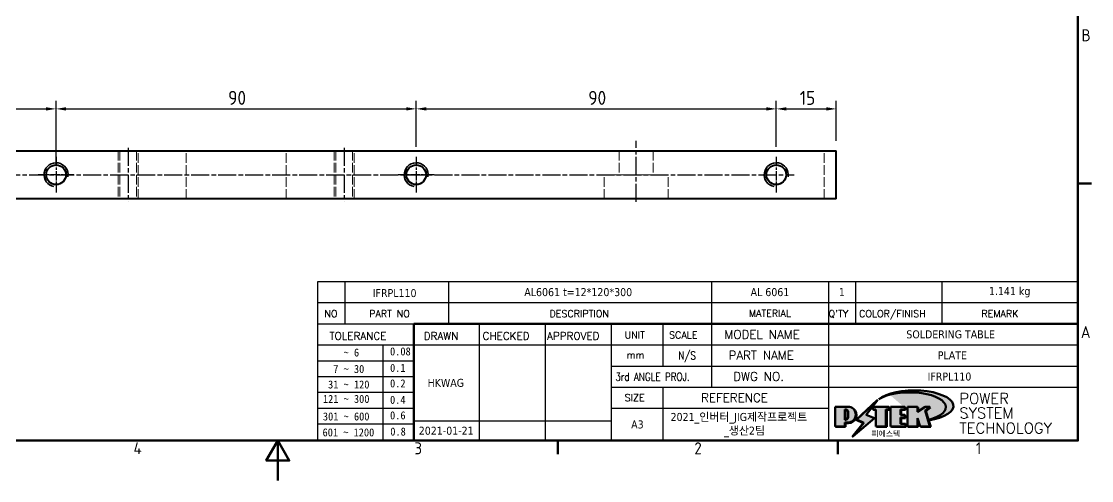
# Model space of a CAD drawing. Header units: millimetres. Extents: x 0 to 420, y 0 to 297.
# Drawn here: x 145.9 to 413.4, y 0 to 114.8 of the extents above; entities that cross this region are included whole.
import ezdxf
from ezdxf.enums import TextEntityAlignment as Align

# ---------------------------------------------------------------- set-up
doc = ezdxf.new("R2010")
doc.units = ezdxf.units.MM
doc.linetypes.add('CHAIN', pattern=[0.35429999999999995, 0.2362, -0.0295, 0.0591, -0.0295])
doc.linetypes.add('DASHED', pattern=[0.2067, 0.1654, -0.0413])
doc.layers.get('0').update_dxf_attribs({"color": 3, "lineweight": 25})
for name, color, linetype, lineweight in [('가려진 것(ISO)', 2, 'DASHED', 18), ('가시적인 것(ISO)', 3, 'Continuous', 40), ('가시적인 좁은 것(ISO)', 3, 'Continuous', 35), ('경계(ISO)', 7, 'Continuous', 70), ('제목(ISO)', 7, 'Continuous', 50), ('중심 표식(ISO)', 1, 'Continuous', 25), ('중심선(ISO)', 1, 'Continuous', 25), ('치수(ISO)', 7, 'Continuous', 25), ('해치(ISO)', 7, 'Continuous', 18)]:
    doc.layers.add(name, color=color, linetype=linetype, lineweight=lineweight)
doc.styles.add('HAN_291', font='')
doc.styles.add('HAN_370', font='', dxfattribs={"width": 2})
doc.styles.add('RC_284', font='ROMANC.shx')
doc.styles.add('RC_287', font='ROMANC.shx')
doc.styles.add('RC_292', font='ROMANC.shx')
doc.styles.add('ROMANT_294', font='romant.shx')
doc.styles.add('문자 텍스트_M2B', font='isocp.shx')
doc.styles.add('치수 텍스트_PSTEK_POSCO', font='isocp.shx')
doc.styles.add('텍스트 스타일198', font='tahoma.ttf')
doc.styles.add('텍스트 스타일333', font='ROMANC.shx', dxfattribs={"width": 0.800000011920929})
doc.styles.get('HAN_291').set_extended_font_data('GulimChe')
doc.styles.get('HAN_370').set_extended_font_data('GulimChe')
doc.dimstyles.new('치수_PSTEK_POSCO', dxfattribs={"dimtxt": 3.5, "dimasz": 2.5, "dimexe": 2, "dimexo": 2.5, "dimgap": 1, "dimtad": 1, "dimrnd": 1e-08, "dimdsep": 46, "dimtxsty": '치수 텍스트_PSTEK_POSCO', "dimcen": 0.09, "dimdle": 10, "dimclrd": 7, "dimclre": 7, "dimclrt": 2, "dimadec": 1, "dimazin": 2, "dimtfac": 1, "dimtmove": 0, "dimatfit": 3, "dimfxl": 0, "dimtolj": 1, "dimlwd": -1, "dimlwe": -1, "dimarcsym": 0})

# ---------------------------------------------------------------- blocks, each defined once
blk = doc.blocks.new('경계 Default Border')
at = {"layer": '경계(ISO)'}
for p, q in [((410, 74.25000190734863), (413.4000015258789, 74.25000190734863)), ((280, 10), (280, 6.599999666213989)), ((350, 10), (350, 6.599999666213989))]:
    blk.add_line(p, q, dxfattribs=at)
at = {"layer": '경계(ISO)', "flags": 128}
for points in [[(10, 10), (10, 287.0000076293945), (410, 287.0000076293945), (410, 10), (10, 10)], [(210, 0), (210, 10), (207.1132469177246, 5), (212.8867530822754, 5), (210, 10)]]:
    blk.add_lwpolyline(points, dxfattribs=at)
at = {"layer": '경계(ISO)', "color": 2, "char_height": 3.00000011920929, "attachment_point": 7, "style": '문자 텍스트_M2B'}
for s, insert in [('B', (410.878270202895, 109.8463944559917)), ('A', (410.7144008173592, 35.61784856929444)), ('4', (173.9734701308116, 6.59999988079071)), ('3', (244.1685395229535, 6.57139439638704)), ('2', (314.127739416884, 6.57139439638704)), ('1', (384.4860661041481, 6.59999988079071))]:
    blk.add_mtext(s, dxfattribs=dict(at, insert=insert))
blk = doc.blocks.new('제목 블록 PSTEK')
for color, points in [(252, [(317.2195697678507, 17.0593801673321), (322.0326348870767, 21.62682475217465), (322.2781991042243, 21.94392121864296), (317.0471853425802, 16.97985676345368), (318.7512090904202, 16.1899260703855), (316.0018030350395, 12.71868385740789), (316.3356552234328, 13.00206718743325), (318.9235935156908, 16.2694494742633)]), (5, [(321.6183518841322, 17.4193704504104), (319.5281351041078, 18.24969419629727), (322.4505835294948, 22.02344462252142), (317.2195697678507, 17.0593801673321), (318.9235935156908, 16.2694494742633), (316.1741874603099, 12.79820726128571)]), (1, [(324.4839107253602, 19.60711530335299), (325.2419748254881, 19.60711530335299), (325.2419748254881, 20.25857663940324), (321.2266040451076, 20.25857663940324), (321.2266040451076, 19.60711530335299), (321.9846681452406, 19.60711530335299), (321.9846681452406, 15.3430047401139), (324.4839107253602, 15.3430047401139)]), (252, [(321.9846681452406, 19.60711530335299), (321.4042753185749, 19.60711530335299), (321.4042753185749, 19.45905590879572), (321.9846681452406, 19.45905590879572)]), (252, [(324.6615819988275, 19.45905590879572), (325.4196460989604, 19.45905590879572), (325.4196460989604, 20.11051724484596), (325.2419748254881, 20.11051724484596), (325.2419748254881, 19.60711530335299), (324.4839107253602, 19.60711530335299), (324.4839107253602, 15.3430047401139), (322.1623394187076, 15.3430047401139), (322.1623394187076, 15.19494534555726), (324.6615819988275, 15.19494534555726)]), (1, [(329.2277337269622, 20.25857663940324), (325.65654113025, 20.25857663940324), (325.65654113025, 15.3430047401139), (329.3580259941756, 15.3430047401139), (329.3580259941756, 15.9944660761648), (328.1137701654877, 15.9944660761648), (328.1137701654877, 17.56360607323003), (329.2277337269622, 17.56360607323003), (329.2277337269622, 18.25543873810179), (328.1137701654877, 18.25543873810179), (328.1137701654877, 19.60711530335299), (329.2277337269622, 19.60711530335299)]), (252, [(328.2914414389548, 19.45905590879572), (329.4054050004294, 19.45905590879572), (329.4054050004294, 20.11051724484596), (329.2277337269622, 20.11051724484596), (329.2277337269622, 19.60711530335299), (328.1137701654877, 19.60711530335299), (328.1137701654877, 18.25543873810179), (328.2914414389548, 18.25543873810179)]), (1, [(332.3312149849806, 20.25857663940324), (329.8592894925411, 20.25857663940324), (329.8592894925411, 15.3430047401139), (332.3312149849806, 15.3430047401139), (332.3312149849806, 17.4318630164523), (333.0701931098801, 15.3430047401139), (335.4855464857051, 15.3430047401139), (334.2514536401189, 19.30614745124769), (335.4379594596742, 20.25857663940324), (334.3071782107978, 20.25857663940324), (332.3312149849806, 18.99741471888304)]), (252, [(332.5088862584528, 20.1105172448466), (332.3312149849806, 20.1105172448466), (332.3312149849806, 18.99741471888368), (332.5088862584528, 19.11081371413894)]), (252, [(335.6156307331414, 20.11051724484596), (335.2535118015555, 20.11051724484596), (334.2514536401189, 19.30614745124769), (335.4855464857051, 15.3430047401139), (333.1954852176545, 15.3430047401139), (333.2478643833523, 15.19494534555726), (335.6632177591723, 15.19494534555726), (334.4291249135862, 19.15808805669106)]), (252, [(328.2914414389548, 17.41554667867274), (329.4054050004294, 17.41554667867274), (329.4054050004294, 18.10737934354514), (329.2277337269622, 18.10737934354514), (329.2277337269622, 17.56360607323003), (328.1137701654877, 17.56360607323003), (328.1137701654877, 15.9944660761648), (328.2914414389548, 15.9944660761648)]), (252, [(332.5088862584528, 16.92964231796647), (332.3312149849806, 17.43186301645164), (332.3312149849806, 15.3430047401139), (330.0369607660135, 15.3430047401139), (330.0369607660135, 15.19494534555726), (332.5088862584528, 15.19494534555726)]), (252, [(329.5356972676428, 15.8464066816075), (329.3580259941756, 15.8464066816075), (329.3580259941756, 15.3430047401139), (325.8342124037171, 15.3430047401139), (325.8342124037171, 15.19494534555726), (329.5356972676428, 15.19494534555726)])]:
    blk.add_hatch(color=color).paths.add_polyline_path(points)
h = blk.add_hatch(color=1)
edge = h.paths.add_edge_path(flags=0)
edge.add_line((314.2242174273352, 19.60711530335299), (314.2242174273352, 17.00126995915134))
edge.add_line((314.2242174273352, 17.00126995915134), (314.3485873187598, 17.00126995915134))
edge.add_arc((314.3485873187598, 17.6527312952023), 0.6514613360509371, 270, 360)
edge.add_line((315.0000486548106, 17.6527312952023), (315.0000486548106, 18.95565396730211))
edge.add_arc((314.3485873187598, 18.95565396730212), 0.6514613360508712, 0, 90)
edge.add_line((314.3485873187598, 19.60711530335299), (314.2242174273352, 19.60711530335299))
edge = h.paths.add_edge_path()
edge.add_arc((314.9847713324306, 18.28938669179658), 1.969189947606664, 269.9999999999959, 450)
edge.add_line((314.9847713324306, 20.25857663940318), (311.7664314776902, 20.25857663940324))
edge.add_line((311.7664314776902, 20.25857663940324), (311.7664314776902, 15.3430047401139))
edge.add_line((311.7664314776902, 15.3430047401139), (314.2242174273352, 15.3430047401139))
edge.add_line((314.2242174273352, 15.3430047401139), (314.2242174273352, 16.32019674418991))
edge.add_line((314.2242174273352, 16.32019674418991), (314.9847713324307, 16.32019674418991))
h = blk.add_hatch(color=252)
edge = h.paths.add_edge_path()
edge.add_arc((314.9847713324309, 18.28938669179657), 1.969189947606666, 270, 406.8278729790604)
edge.add_arc((315.1624426058984, 18.1413272972396), 1.969189947606962, -90, 53.560984836317004, ccw=False)
edge.add_line((315.1624426058984, 16.17213734963263), (314.4018887008024, 16.17213734963263))
edge.add_line((314.4018887008024, 16.17213734963263), (314.4018887008024, 15.19494534555726))
edge.add_line((314.4018887008024, 15.19494534555726), (311.9441027511573, 15.19494534555726))
edge.add_line((311.9441027511573, 15.19494534555726), (311.9441027511573, 15.3430047401139))
edge.add_line((311.9441027511573, 15.3430047401139), (314.2242174273352, 15.3430047401139))
edge.add_line((314.2242174273352, 15.3430047401139), (314.2242174273352, 16.32019674418991))
edge.add_line((314.2242174273352, 16.32019674418991), (314.9847713324309, 16.32019674418991))
h = blk.add_hatch(color=252)
edge = h.paths.add_edge_path()
edge.add_line((314.4018887008024, 19.45905590879572), (314.5262585922315, 19.45905590879572))
edge.add_arc((314.5262585922314, 18.80759457274939), 0.6514613360463194, 60.4189348879147, 90.00000000000318, ccw=False)
edge.add_arc((314.3485873187602, 18.95565396730057), 0.6514613360524251, 39.96992292766206, 90.00000000009999)
edge.add_line((314.3485873187591, 19.60711530335307), (314.2242174273352, 19.60711530335298))
edge.add_line((314.2242174273352, 19.60711530335299), (314.2242174273352, 17.00126995915134))
edge.add_line((314.2242174273352, 17.00126995915134), (314.3485873187591, 17.00126995915134))
edge.add_arc((314.3485873187568, 17.652731295233), 0.6514613360816299, 270.0000000002, 274.6930825552478)
edge.add_line((314.4018887008024, 17.0034541317032), (314.4018887008024, 19.45905590879572))
at = {"layer": '해치(ISO)', "true_color": 0x27d1fc}
h = blk.add_hatch(color=140, dxfattribs=at)
edge = h.paths.add_edge_path()
edge.add_ellipse((330.3660919371412, 20.15576403068321), major_axis=(9.100907360794343, 0), ratio=0.4069904968023172, start_angle=301.3098473703837, end_angle=507.7436900681698)
edge.add_ellipse((331.5340919371412, 20.4634168429492), major_axis=(-9.82350664112931, 0), ratio=0.3942600559756514, start_angle=111.51207141178469, end_angle=334.47025347086895, ccw=False)
edge.add_line((335.1363447531188, 16.8601935978785), (335.0955236905705, 16.99119398620872))
at = {"color": 180}
for p, q in [((182.475792979055, 11.79100474011392), (182.4757929790549, 51.56524660363496)), ((182.4757929790549, 51.56524660363496), (372.4757929537551, 51.56524660363496)), ((189.2651435055721, 51.56524660363496), (189.2651435055722, 41.00524660363494)), ((215.2152739891528, 41.00524660363494), (215.2152739891528, 51.56524660363496)), ((280.8758854511282, 51.56524660363496), (280.8758854511282, 41.00524660363494)), ((310.0881549537552, 51.56524660363496), (310.0881549537553, 41.00524660363494)), ((316.9044520275131, 51.56524660363496), (316.9044520275127, 41.00524660363494)), ((338.4566026226726, 51.56524660363496), (338.4566026226727, 41.00524660363494)), ((372.4757929537551, 51.56524660363496), (372.4757929537551, 11.79100474011389)), ((182.475792979055, 46.2852466036349), (372.4757929537551, 46.28524660363492)), ((182.475792979055, 41.00524660363493), (206.451475290024, 41.00524660363493)), ((222.9401812389276, 11.79100474011392), (222.9401812389276, 41.00524660363494)), ((239.4288871878316, 11.79100474011392), (239.4288871878316, 41.00524660363494)), ((255.9175931367356, 11.79100474011392), (255.9175931367356, 41.00524660363494)), ((268.6918866058747, 41.00524660363494), (268.6918866058747, 30.44524660363498)), ((280.8758854511282, 41.00524660363494), (280.8758854511282, 25.16524660363502)), ((310.088154953755, 41.00524660363494), (310.088154953755, 11.79100474011392)), ((182.475792979055, 35.72524660363497), (206.451475290024, 35.72524660363497)), ((198.8621818849491, 12.02524660363491), (198.8621818849491, 35.72524660363497)), ((206.451475290024, 35.72524660363497), (372.4757929537551, 35.72524660363497)), ((182.475792979055, 31.77524660363492), (206.451475290024, 31.77524660363492)), ((255.917593136736, 30.44524660363498), (372.4757929537552, 30.44524660363501)), ((182.475792979055, 27.82524660363487), (206.451475290024, 27.82524660363487)), ((255.9175931367359, 25.16524660363502), (372.4757929537552, 25.165246603635)), ((268.6918866058744, 25.16524660363502), (268.6918866058744, 11.79100474011392)), ((182.475792979055, 23.87524660363505), (206.451475290024, 23.87524660363505)), ((182.475792979055, 19.92524660363478), (206.451475290024, 19.92524660363478)), ((255.9175931367359, 19.88524660363481), (310.0881549537553, 19.88524660363481)), ((206.451475290024, 16.74100474011396), (255.9175931367359, 16.74100474011396)), ((182.475792979055, 15.97524660363496), (206.451475290024, 15.97524660363496)), ((182.475792979055, 11.79100474011392), (372.4757929537551, 11.79100474011389))]:
    blk.add_line(p, q, dxfattribs=at)
at = {"color": 7, "lineweight": 50}
for p, q in [((206.4514752900237, 11.79100474011392), (206.4514752900237, 41.00524660363494)), ((206.451475290024, 41.00524660363494), (372.4757929537551, 41.00524660363496))]:
    blk.add_line(p, q, dxfattribs=at)
at = {"color": 7}
for p, q in [((322.2781991042243, 21.94392121864296), (317.0471853425802, 16.97985676345368)), ((322.4505835294948, 22.02344462252142), (317.2195697678507, 17.0593801673321)), ((317.2195697678507, 17.0593801673321), (322.0326348870767, 21.62682475217465)), ((319.5281351041078, 18.24969419629727), (322.4505835294948, 22.02344462252142)), ((322.0326348870767, 21.62682475217465), (322.2781991042243, 21.94392121864296)), ((311.7664314776902, 20.25900474011391), (311.7664314776902, 15.34300474011391)), ((314.9847713324309, 20.25857663940324), (311.7664314776902, 20.25857663940324)), ((314.9847713324309, 20.25857663940324), (311.7664314776902, 20.25857663940324)), ((311.7664314776902, 20.25857663940324), (311.7664314776902, 15.3430047401139)), ((314.2242174273352, 17.00126995915134), (314.2242174273352, 19.60711530335299)), ((314.2242174273352, 19.60711530335299), (314.3485873187591, 19.60711530335299)), ((314.3485873187591, 19.60711530335299), (314.2242174273352, 19.60711530335299)), ((314.2242174273352, 19.60711530335299), (314.2242174273352, 17.00126995915134)), ((314.2242174273352, 17.00126995915134), (314.2242174273352, 19.60711530335299)), ((314.2242174273352, 19.60711530335299), (314.3485873187591, 19.60711530335299)), ((314.4018887008024, 19.45905590879572), (314.5262585922314, 19.45905590879572)), ((314.4018887008024, 17.0034541317032), (314.4018887008024, 19.45905590879572)), ((315.0000486548106, 18.95565396730275), (315.0000486548106, 17.65273129520161)), ((315.0000486548106, 18.95565396730275), (315.0000486548106, 17.65273129520161)), ((325.2419748254881, 20.25857663940324), (321.2266040451076, 20.25857663940324)), ((321.2266040451076, 20.25857663940324), (321.2266040451076, 19.60711530335299)), ((325.2419748254881, 20.25857663940324), (321.2266040451076, 20.25857663940324)), ((321.2266040451076, 20.25857663940324), (321.2266040451076, 19.60711530335299)), ((321.2266040451076, 19.60711530335299), (321.9846681452406, 19.60711530335299)), ((321.2266040451076, 19.60711530335299), (321.9846681452406, 19.60711530335299)), ((321.4042753185749, 19.60711530335299), (321.4042753185749, 19.45905590879572)), ((321.9846681452406, 19.60711530335299), (321.4042753185749, 19.60711530335299)), ((321.4042753185749, 19.45905590879572), (321.9846681452406, 19.45905590879572)), ((321.9846681452406, 19.60711530335299), (321.9846681452406, 15.3430047401139)), ((321.9846681452406, 19.45905590879572), (321.9846681452406, 19.60711530335299)), ((321.9846681452406, 19.60711530335299), (321.9846681452406, 15.3430047401139)), ((324.4839107253602, 19.60711530335299), (325.2419748254881, 19.60711530335299)), ((324.4839107253602, 15.3430047401139), (324.4839107253602, 19.60711530335299)), ((325.2419748254881, 19.60711530335299), (324.4839107253602, 19.60711530335299)), ((324.4839107253602, 19.60711530335299), (324.4839107253602, 15.3430047401139)), ((324.4839107253602, 19.60711530335299), (325.2419748254881, 19.60711530335299)), ((324.4839107253602, 15.3430047401139), (324.4839107253602, 19.60711530335299)), ((324.6615819988275, 19.45905590879572), (325.4196460989604, 19.45905590879572)), ((324.6615819988275, 15.19494534555726), (324.6615819988275, 19.45905590879572)), ((325.2419748254881, 19.60711530335299), (325.2419748254881, 20.25857663940324)), ((325.2419748254881, 19.60711530335299), (325.2419748254881, 20.25857663940324)), ((325.4196460989604, 20.11051724484596), (325.2419748254881, 20.11051724484596)), ((325.2419748254881, 20.11051724484596), (325.2419748254881, 19.60711530335299)), ((325.4196460989604, 19.45905590879572), (325.4196460989604, 20.11051724484596)), ((329.2277337269622, 20.25857663940324), (325.65654113025, 20.25857663940324)), ((325.65654113025, 20.25857663940324), (325.65654113025, 15.3430047401139)), ((325.65654113025, 20.25857663940324), (325.65654113025, 15.3430047401139)), ((329.2277337269622, 20.25857663940324), (325.65654113025, 20.25857663940324)), ((328.1137701654877, 18.25543873810179), (328.1137701654877, 19.60711530335299)), ((328.1137701654877, 19.60711530335299), (329.2277337269622, 19.60711530335299)), ((329.2277337269622, 19.60711530335299), (328.1137701654877, 19.60711530335299)), ((328.1137701654877, 19.60711530335299), (328.1137701654877, 18.25543873810179)), ((328.1137701654877, 18.25543873810179), (328.1137701654877, 19.60711530335299)), ((328.1137701654877, 19.60711530335299), (329.2277337269622, 19.60711530335299)), ((328.2914414389548, 18.25543873810179), (328.2914414389548, 19.45905590879572)), ((328.2914414389548, 19.45905590879572), (329.4054050004294, 19.45905590879572)), ((329.2277337269622, 19.60711530335299), (329.2277337269622, 20.25857663940324)), ((329.2277337269622, 19.60711530335299), (329.2277337269622, 20.25857663940324)), ((329.4054050004294, 20.11051724484596), (329.2277337269622, 20.11051724484596)), ((329.2277337269622, 20.11051724484596), (329.2277337269622, 19.60711530335299)), ((329.4054050004294, 19.45905590879572), (329.4054050004294, 20.11051724484596)), ((332.3312149849806, 20.25857663940324), (329.8592894925411, 20.25857663940324)), ((329.8592894925411, 20.25857663940324), (329.8592894925411, 15.3430047401139)), ((329.8592894925411, 20.25857663940324), (329.8592894925411, 15.3430047401139)), ((332.3312149849806, 20.25857663940324), (329.8592894925411, 20.25857663940324)), ((334.3071782107978, 20.25857663940324), (332.3312149849806, 18.99741471888304)), ((332.3312149849806, 18.99741471888304), (332.3312149849806, 20.25857663940324)), ((334.3071782107978, 20.25857663940324), (332.3312149849806, 18.99741471888304)), ((332.3312149849806, 18.99741471888304), (332.3312149849806, 20.25857663940324)), ((332.5088862584528, 20.1105172448466), (332.3312149849806, 20.1105172448466)), ((332.3312149849806, 20.1105172448466), (332.3312149849806, 18.99741471888368)), ((332.3312149849806, 18.99741471888368), (332.5088862584528, 19.11081371413894)), ((332.5088862584528, 19.11081371413894), (332.5088862584528, 20.1105172448466)), ((334.2514536401189, 19.30614745124769), (335.4379594596742, 20.25857663940324)), ((334.2514536401189, 19.30614745124769), (335.4379594596742, 20.25857663940324)), ((335.2535118015555, 20.11051724484596), (334.2514536401189, 19.30614745124769)), ((335.4855464857051, 15.3430047401139), (334.2514536401189, 19.30614745124769)), ((334.2514536401189, 19.30614745124769), (335.4855464857051, 15.3430047401139)), ((335.4855464857051, 15.3430047401139), (334.2514536401189, 19.30614745124769)), ((335.4379594596742, 20.25857663940324), (334.3071782107978, 20.25857663940324)), ((335.4379594596742, 20.25857663940324), (334.3071782107978, 20.25857663940324)), ((334.4291249135862, 19.15808805669104), (335.6156307331414, 20.11051724484596)), ((335.6632177591723, 15.19494534555726), (334.4291249135862, 19.15808805669104)), ((335.6156307331414, 20.11051724484596), (335.2535118015555, 20.11051724484596)), ((314.3485873187591, 17.00126995915134), (314.2242174273352, 17.00126995915134)), ((314.2242174273352, 17.00126995915134), (314.3485873187591, 17.00126995915134)), ((314.3485873187591, 17.00126995915134), (314.2242174273352, 17.00126995915134)), ((314.2242174273352, 16.32019674418991), (314.9847713324309, 16.32019674418991)), ((314.2242174273352, 15.3430047401139), (314.2242174273352, 16.32019674418991)), ((314.9847713324309, 16.32019674418991), (314.2242174273352, 16.32019674418991)), ((314.2242174273352, 16.32019674418991), (314.2242174273352, 15.3430047401139)), ((314.2242174273352, 16.32019674418991), (314.9847713324309, 16.32019674418991)), ((314.2242174273352, 15.3430047401139), (314.2242174273352, 16.32019674418991)), ((314.4018887008024, 16.17213734963263), (315.162442605898, 16.17213734963263)), ((314.4018887008024, 15.19494534555726), (314.4018887008024, 16.17213734963263)), ((318.7512090904202, 16.1899260703855), (316.0018030350395, 12.71868385740789)), ((316.1741874603099, 12.79820726128571), (321.6183518841322, 17.4193704504104)), ((318.9235935156908, 16.2694494742633), (316.1741874603099, 12.79820726128571)), ((316.3356552234328, 13.00206718743325), (318.9235935156908, 16.2694494742633)), ((317.0471853425802, 16.97985676345368), (318.7512090904202, 16.1899260703855)), ((318.9235935156908, 16.2694494742633), (317.2195697678507, 17.0593801673321)), ((317.2195697678507, 17.0593801673321), (318.9235935156908, 16.2694494742633)), ((321.6183518841322, 17.4193704504104), (319.5281351041078, 18.24969419629727)), ((329.2277337269622, 18.25543873810179), (328.1137701654877, 18.25543873810179)), ((328.1137701654877, 18.25543873810179), (328.2914414389548, 18.25543873810179)), ((329.2277337269622, 18.25543873810179), (328.1137701654877, 18.25543873810179)), ((328.1137701654877, 17.56360607323003), (329.2277337269622, 17.56360607323003)), ((328.1137701654877, 15.9944660761648), (328.1137701654877, 17.56360607323003)), ((329.2277337269622, 17.56360607323003), (328.1137701654877, 17.56360607323003)), ((328.1137701654877, 17.56360607323003), (328.1137701654877, 15.9944660761648)), ((328.1137701654877, 17.56360607323003), (329.2277337269622, 17.56360607323003)), ((328.1137701654877, 15.9944660761648), (328.1137701654877, 17.56360607323003)), ((328.2914414389548, 15.9944660761648), (328.2914414389548, 17.41554667867274)), ((328.2914414389548, 17.41554667867274), (329.4054050004294, 17.41554667867274)), ((329.2277337269622, 17.56360607323003), (329.2277337269622, 18.25543873810179)), ((329.2277337269622, 17.56360607323003), (329.2277337269622, 18.25543873810179)), ((329.4054050004294, 18.10737934354514), (329.2277337269622, 18.10737934354514)), ((329.2277337269622, 18.10737934354514), (329.2277337269622, 17.56360607323003)), ((329.4054050004294, 17.41554667867274), (329.4054050004294, 18.10737934354514)), ((332.3312149849806, 17.4318630164523), (333.0701931098801, 15.3430047401139)), ((332.3312149849806, 15.3430047401139), (332.3312149849806, 17.4318630164523)), ((332.5088862584528, 16.92964231796647), (332.3312149849806, 17.43186301645164)), ((332.3312149849806, 17.43186301645164), (332.3312149849806, 15.3430047401139)), ((332.3312149849806, 17.4318630164523), (333.0701931098801, 15.3430047401139)), ((332.3312149849806, 15.3430047401139), (332.3312149849806, 17.4318630164523)), ((332.5088862584528, 15.19494534555726), (332.5088862584528, 16.92964231796647)), ((345.0447381189468, 17.50375595811051), (344.9867755289346, 17.689895936919)), ((311.7664314776902, 15.3430047401139), (314.2242174273352, 15.3430047401139)), ((311.7664314776902, 15.3430047401139), (314.2242174273352, 15.3430047401139)), ((314.2242174273352, 15.3430047401139), (311.9441027511573, 15.3430047401139)), ((311.9441027511573, 15.3430047401139), (311.9441027511573, 15.19494534555726)), ((311.9441027511573, 15.19494534555726), (314.4018887008024, 15.19494534555726)), ((321.9846681452406, 15.3430047401139), (324.4839107253602, 15.3430047401139)), ((321.9846681452406, 15.3430047401139), (324.4839107253602, 15.3430047401139)), ((324.4839107253602, 15.3430047401139), (322.1623394187076, 15.3430047401139)), ((322.1623394187076, 15.3430047401139), (322.1623394187076, 15.19494534555726)), ((322.1623394187076, 15.19494534555726), (324.6615819988275, 15.19494534555726)), ((325.65654113025, 15.3430047401139), (329.3580259941756, 15.3430047401139)), ((325.65654113025, 15.3430047401139), (329.3580259941756, 15.3430047401139)), ((329.3580259941756, 15.3430047401139), (325.8342124037171, 15.3430047401139)), ((325.8342124037171, 15.3430047401139), (325.8342124037171, 15.19494534555726)), ((325.8342124037171, 15.19494534555726), (329.5356972676428, 15.19494534555726)), ((329.3580259941756, 15.9944660761648), (328.1137701654877, 15.9944660761648)), ((328.1137701654877, 15.9944660761648), (328.2914414389548, 15.9944660761648)), ((329.3580259941756, 15.9944660761648), (328.1137701654877, 15.9944660761648)), ((329.3580259941756, 15.3430047401139), (329.3580259941756, 15.9944660761648)), ((329.3580259941756, 15.3430047401139), (329.3580259941756, 15.9944660761648)), ((329.5356972676428, 15.8464066816075), (329.3580259941756, 15.8464066816075)), ((329.3580259941756, 15.8464066816075), (329.3580259941756, 15.3430047401139)), ((329.5356972676428, 15.19494534555726), (329.5356972676428, 15.8464066816075)), ((329.8592894925411, 15.3430047401139), (332.3312149849806, 15.3430047401139)), ((329.8592894925411, 15.3430047401139), (332.3312149849806, 15.3430047401139)), ((332.3312149849806, 15.3430047401139), (330.0369607660135, 15.3430047401139)), ((330.0369607660135, 15.3430047401139), (330.0369607660135, 15.19494534555726)), ((330.0369607660135, 15.19494534555726), (332.5088862584528, 15.19494534555726)), ((333.0701931098801, 15.3430047401139), (335.4855464857051, 15.3430047401139)), ((333.0701931098801, 15.3430047401139), (335.4855464857051, 15.3430047401139)), ((335.4855464857051, 15.3430047401139), (333.1954852176545, 15.3430047401139)), ((333.1954852176545, 15.3430047401139), (333.2478643833523, 15.19494534555726)), ((333.2478643833523, 15.19494534555726), (335.6632177591723, 15.19494534555726)), ((316.0018030350395, 12.71868385740789), (316.3356552234328, 13.00206718743325))]:
    blk.add_line(p, q, dxfattribs=at)
at = {"color": 5}
for p, q in [((322.4505835294948, 22.02344462252142), (317.2195697678507, 17.0593801673321)), ((319.5281351041078, 18.24969419629727), (322.4505835294948, 22.02344462252142)), ((316.1741874603099, 12.79820726128571), (321.6183518841322, 17.4193704504104)), ((318.9235935156908, 16.2694494742633), (316.1741874603099, 12.79820726128571)), ((317.2195697678507, 17.0593801673321), (318.9235935156908, 16.2694494742633)), ((321.6183518841322, 17.4193704504104), (319.5281351041078, 18.24969419629727))]:
    blk.add_line(p, q, dxfattribs=at)
at = {"color": 1}
for p, q in [((314.9847713324309, 20.25857663940324), (311.7664314776902, 20.25857663940324)), ((311.7664314776902, 20.25857663940324), (311.7664314776902, 15.3430047401139)), ((314.2242174273352, 17.00126995915134), (314.2242174273352, 19.60711530335299)), ((314.2242174273352, 19.60711530335299), (314.3485873187591, 19.60711530335299)), ((315.0000486548106, 18.95565396730275), (315.0000486548106, 17.65273129520161)), ((325.2419748254881, 20.25857663940324), (321.2266040451076, 20.25857663940324)), ((321.2266040451076, 20.25857663940324), (321.2266040451076, 19.60711530335299)), ((321.2266040451076, 19.60711530335299), (321.9846681452406, 19.60711530335299)), ((321.9846681452406, 19.60711530335299), (321.9846681452406, 15.3430047401139)), ((324.4839107253602, 19.60711530335299), (325.2419748254881, 19.60711530335299)), ((324.4839107253602, 15.3430047401139), (324.4839107253602, 19.60711530335299)), ((325.2419748254881, 19.60711530335299), (325.2419748254881, 20.25857663940324)), ((329.2277337269622, 20.25857663940324), (325.65654113025, 20.25857663940324)), ((325.65654113025, 20.25857663940324), (325.65654113025, 15.3430047401139)), ((328.1137701654877, 18.25543873810179), (328.1137701654877, 19.60711530335299)), ((328.1137701654877, 19.60711530335299), (329.2277337269622, 19.60711530335299)), ((329.2277337269622, 19.60711530335299), (329.2277337269622, 20.25857663940324)), ((332.3312149849806, 20.25857663940324), (329.8592894925411, 20.25857663940324)), ((329.8592894925411, 20.25857663940324), (329.8592894925411, 15.3430047401139)), ((334.3071782107978, 20.25857663940324), (332.3312149849806, 18.99741471888304)), ((332.3312149849806, 18.99741471888304), (332.3312149849806, 20.25857663940324)), ((334.2514536401189, 19.30614745124769), (335.4379594596742, 20.25857663940324)), ((335.4855464857051, 15.3430047401139), (334.2514536401189, 19.30614745124769)), ((335.4379594596742, 20.25857663940324), (334.3071782107978, 20.25857663940324)), ((314.3485873187591, 17.00126995915134), (314.2242174273352, 17.00126995915134)), ((314.2242174273352, 16.32019674418991), (314.9847713324309, 16.32019674418991)), ((314.2242174273352, 15.3430047401139), (314.2242174273352, 16.32019674418991)), ((329.2277337269622, 18.25543873810179), (328.1137701654877, 18.25543873810179)), ((328.1137701654877, 17.56360607323003), (329.2277337269622, 17.56360607323003)), ((328.1137701654877, 15.9944660761648), (328.1137701654877, 17.56360607323003)), ((329.2277337269622, 17.56360607323003), (329.2277337269622, 18.25543873810179)), ((332.3312149849806, 17.4318630164523), (333.0701931098801, 15.3430047401139)), ((332.3312149849806, 15.3430047401139), (332.3312149849806, 17.4318630164523)), ((311.7664314776902, 15.3430047401139), (314.2242174273352, 15.3430047401139)), ((321.9846681452406, 15.3430047401139), (324.4839107253602, 15.3430047401139)), ((325.65654113025, 15.3430047401139), (329.3580259941756, 15.3430047401139)), ((329.3580259941756, 15.9944660761648), (328.1137701654877, 15.9944660761648)), ((329.3580259941756, 15.3430047401139), (329.3580259941756, 15.9944660761648)), ((329.8592894925411, 15.3430047401139), (332.3312149849806, 15.3430047401139)), ((333.0701931098801, 15.3430047401139), (335.4855464857051, 15.3430047401139))]:
    blk.add_line(p, q, dxfattribs=at)
at = {"color": 7}
for centre, radius, start, end in [((314.3485873187598, 18.95565396730211), 0.6514613360508712, 0, 90), ((314.3485873187602, 18.95565396730057), 0.6514613360524251, 39.96992292766117, 90), ((314.3485873187598, 18.95565396730212), 0.6514613360508712, 0, 90), ((314.5262585922314, 18.80759457274939), 0.6514613360463193, 60.41893488791137, 90), ((314.9847713324309, 18.28938669179658), 1.969189947606665, 270, 90), ((314.9847713324309, 18.28938669179658), 1.969189947606665, 270, 90), ((314.9847713324307, 18.2893866917965), 1.969189947606594, 270, 46.82787297909833), ((315.1624426058984, 18.1413272972396), 1.969189947606961, 270, 53.56098483636067), ((314.3485873187597, 17.65273129520228), 0.6514613360509381, 270, 0), ((314.3485873187598, 17.6527312952023), 0.6514613360509381, 270, 0), ((314.3485873187568, 17.652731295233), 0.6514613360816299, 270, 274.6930825552478)]:
    blk.add_arc(centre, radius, start, end, dxfattribs=at)
at = {"color": 1}
for centre, radius, start, end in [((314.3485873187598, 18.95565396730211), 0.6514613360508712, 0, 90), ((314.9847713324309, 18.28938669179657), 1.969189947606665, 270, 90), ((314.3485873187598, 17.6527312952023), 0.6514613360509381, 270, 0)]:
    blk.add_arc(centre, radius, start, end, dxfattribs=at)
at = {"layer": '제목(ISO)', "lineweight": 18}
blk.add_line((182.475792979055, 35.72500474011393), (182.475792979055, 11.79100474011392), dxfattribs=at)
at = {"layer": '제목(ISO)'}
for p, q in [((322.2781991042243, 21.94392121864296), (317.0471853425802, 16.97985676345368)), ((322.4505835294948, 22.02344462252142), (317.2195697678507, 17.0593801673321)), ((317.2195697678507, 17.0593801673321), (322.0326348870767, 21.62682475217465)), ((319.5281351041078, 18.24969419629727), (322.4505835294948, 22.02344462252142)), ((322.0326348870767, 21.62682475217465), (322.2781991042243, 21.94392121864296)), ((314.9847713324306, 20.25857663940324), (311.7664314776902, 20.25857663940324)), ((311.7664314776902, 20.25857663940324), (311.7664314776902, 15.3430047401139)), ((314.2242174273352, 17.00126995915134), (314.2242174273352, 19.60711530335299)), ((314.2242174273352, 19.60711530335299), (314.3485873187598, 19.60711530335299)), ((314.3485873187591, 19.60711530335299), (314.2242174273352, 19.60711530335299)), ((314.2242174273352, 19.60711530335299), (314.2242174273352, 17.00126995915134)), ((314.4018887008024, 19.45905590879572), (314.5262585922314, 19.45905590879572)), ((314.4018887008024, 17.0034541317032), (314.4018887008024, 19.45905590879572)), ((315.0000486548106, 18.95565396730211), (315.0000486548106, 17.6527312952023)), ((325.2419748254881, 20.25857663940324), (321.2266040451076, 20.25857663940324)), ((321.2266040451076, 20.25857663940324), (321.2266040451076, 19.60711530335299)), ((321.2266040451076, 19.60711530335299), (321.9846681452406, 19.60711530335299)), ((321.9846681452406, 19.60711530335299), (321.4042753185749, 19.60711530335299)), ((321.4042753185749, 19.60711530335299), (321.4042753185749, 19.45905590879572)), ((321.4042753185749, 19.45905590879572), (321.9846681452406, 19.45905590879572)), ((321.9846681452406, 19.60711530335299), (321.9846681452406, 15.3430047401139)), ((321.9846681452406, 19.45905590879572), (321.9846681452406, 19.60711530335299)), ((324.4839107253602, 19.60711530335299), (325.2419748254881, 19.60711530335299)), ((324.4839107253602, 15.3430047401139), (324.4839107253602, 19.60711530335299)), ((325.2419748254881, 19.60711530335299), (324.4839107253602, 19.60711530335299)), ((324.4839107253602, 19.60711530335299), (324.4839107253602, 15.3430047401139)), ((324.6615819988275, 19.45905590879572), (325.4196460989604, 19.45905590879572)), ((324.6615819988275, 15.19494534555726), (324.6615819988275, 19.45905590879572)), ((325.2419748254881, 19.60711530335299), (325.2419748254881, 20.25857663940324)), ((325.4196460989604, 20.11051724484596), (325.2419748254881, 20.11051724484596)), ((325.2419748254881, 20.11051724484596), (325.2419748254881, 19.60711530335299)), ((325.4196460989604, 19.45905590879572), (325.4196460989604, 20.11051724484596)), ((329.2277337269622, 20.25857663940324), (325.65654113025, 20.25857663940324)), ((325.65654113025, 20.25857663940324), (325.65654113025, 15.3430047401139)), ((328.1137701654877, 18.25543873810179), (328.1137701654877, 19.60711530335299)), ((328.1137701654877, 19.60711530335299), (329.2277337269622, 19.60711530335299)), ((329.2277337269622, 19.60711530335299), (328.1137701654877, 19.60711530335299)), ((328.1137701654877, 19.60711530335299), (328.1137701654877, 18.25543873810179)), ((328.2914414389548, 19.45905590879572), (329.4054050004294, 19.45905590879572)), ((328.2914414389548, 18.25543873810179), (328.2914414389548, 19.45905590879572)), ((329.2277337269622, 19.60711530335299), (329.2277337269622, 20.25857663940324)), ((329.4054050004294, 20.11051724484596), (329.2277337269622, 20.11051724484596)), ((329.2277337269622, 20.11051724484596), (329.2277337269622, 19.60711530335299)), ((329.4054050004294, 19.45905590879572), (329.4054050004294, 20.11051724484596)), ((332.3312149849806, 20.25857663940324), (329.8592894925411, 20.25857663940324)), ((329.8592894925411, 20.25857663940324), (329.8592894925411, 15.3430047401139)), ((334.3071782107978, 20.25857663940324), (332.3312149849806, 18.99741471888304)), ((332.3312149849806, 18.99741471888304), (332.3312149849806, 20.25857663940324)), ((332.5088862584528, 20.1105172448466), (332.3312149849806, 20.1105172448466)), ((332.3312149849806, 20.1105172448466), (332.3312149849806, 18.99741471888368)), ((332.3312149849806, 18.99741471888368), (332.5088862584528, 19.11081371413894)), ((332.5088862584528, 19.11081371413894), (332.5088862584528, 20.1105172448466)), ((334.2514536401189, 19.30614745124769), (335.4379594596742, 20.25857663940324)), ((335.2535118015555, 20.11051724484596), (334.2514536401189, 19.30614745124769)), ((335.4855464857051, 15.3430047401139), (334.2514536401189, 19.30614745124769)), ((334.2514536401189, 19.30614745124769), (335.4855464857051, 15.3430047401139)), ((335.4379594596742, 20.25857663940324), (334.3071782107978, 20.25857663940324)), ((334.4291249135862, 19.15808805669106), (335.6156307331414, 20.11051724484596)), ((335.6632177591723, 15.19494534555726), (334.4291249135862, 19.15808805669106)), ((335.6156307331414, 20.11051724484596), (335.2535118015555, 20.11051724484596)), ((314.3485873187598, 17.00126995915134), (314.2242174273352, 17.00126995915134)), ((314.2242174273352, 17.00126995915134), (314.3485873187591, 17.00126995915134)), ((314.2242174273352, 15.3430047401139), (314.2242174273352, 16.32019674418991)), ((314.2242174273352, 16.32019674418991), (314.9847713324307, 16.32019674418991)), ((314.9847713324309, 16.32019674418991), (314.2242174273352, 16.32019674418991)), ((314.2242174273352, 16.32019674418991), (314.2242174273352, 15.3430047401139)), ((314.4018887008024, 15.19494534555726), (314.4018887008024, 16.17213734963263)), ((314.4018887008024, 16.17213734963263), (315.1624426058984, 16.17213734963263)), ((318.7512090904202, 16.1899260703855), (316.0018030350395, 12.71868385740789)), ((316.1741874603099, 12.79820726128571), (321.6183518841322, 17.4193704504104)), ((318.9235935156908, 16.2694494742633), (316.1741874603099, 12.79820726128571)), ((316.3356552234328, 13.00206718743325), (318.9235935156908, 16.2694494742633)), ((317.0471853425802, 16.97985676345368), (318.7512090904202, 16.1899260703855)), ((317.2195697678507, 17.0593801673321), (318.9235935156908, 16.2694494742633)), ((318.9235935156908, 16.2694494742633), (317.2195697678507, 17.0593801673321)), ((321.6183518841322, 17.4193704504104), (319.5281351041078, 18.24969419629727)), ((329.2277337269622, 18.25543873810179), (328.1137701654877, 18.25543873810179)), ((328.1137701654877, 18.25543873810179), (328.2914414389548, 18.25543873810179)), ((328.1137701654877, 15.9944660761648), (328.1137701654877, 17.56360607323003)), ((328.1137701654877, 17.56360607323003), (329.2277337269622, 17.56360607323003)), ((329.2277337269622, 17.56360607323003), (328.1137701654877, 17.56360607323003)), ((328.1137701654877, 17.56360607323003), (328.1137701654877, 15.9944660761648)), ((328.2914414389548, 17.41554667867274), (329.4054050004294, 17.41554667867274)), ((328.2914414389548, 15.9944660761648), (328.2914414389548, 17.41554667867274)), ((329.2277337269622, 17.56360607323003), (329.2277337269622, 18.25543873810179)), ((329.4054050004294, 18.10737934354514), (329.2277337269622, 18.10737934354514)), ((329.2277337269622, 18.10737934354514), (329.2277337269622, 17.56360607323003)), ((329.4054050004294, 17.41554667867274), (329.4054050004294, 18.10737934354514)), ((332.3312149849806, 15.3430047401139), (332.3312149849806, 17.4318630164523)), ((332.3312149849806, 17.4318630164523), (333.0701931098801, 15.3430047401139)), ((332.5088862584528, 16.92964231796647), (332.3312149849806, 17.43186301645164)), ((332.3312149849806, 17.43186301645164), (332.3312149849806, 15.3430047401139)), ((332.5088862584528, 15.19494534555726), (332.5088862584528, 16.92964231796647)), ((311.7664314776902, 15.3430047401139), (314.2242174273352, 15.3430047401139)), ((314.2242174273352, 15.3430047401139), (311.9441027511573, 15.3430047401139)), ((311.9441027511573, 15.3430047401139), (311.9441027511573, 15.19494534555726)), ((311.9441027511573, 15.19494534555726), (314.4018887008024, 15.19494534555726)), ((321.9846681452406, 15.3430047401139), (324.4839107253602, 15.3430047401139)), ((324.4839107253602, 15.3430047401139), (322.1623394187076, 15.3430047401139)), ((322.1623394187076, 15.3430047401139), (322.1623394187076, 15.19494534555726)), ((322.1623394187076, 15.19494534555726), (324.6615819988275, 15.19494534555726)), ((325.65654113025, 15.3430047401139), (329.3580259941756, 15.3430047401139)), ((329.3580259941756, 15.3430047401139), (325.8342124037171, 15.3430047401139)), ((325.8342124037171, 15.3430047401139), (325.8342124037171, 15.19494534555726)), ((325.8342124037171, 15.19494534555726), (329.5356972676428, 15.19494534555726)), ((329.3580259941756, 15.9944660761648), (328.1137701654877, 15.9944660761648)), ((328.1137701654877, 15.9944660761648), (328.2914414389548, 15.9944660761648)), ((329.3580259941756, 15.3430047401139), (329.3580259941756, 15.9944660761648)), ((329.5356972676428, 15.8464066816075), (329.3580259941756, 15.8464066816075)), ((329.3580259941756, 15.8464066816075), (329.3580259941756, 15.3430047401139)), ((329.5356972676428, 15.19494534555726), (329.5356972676428, 15.8464066816075)), ((329.8592894925411, 15.3430047401139), (332.3312149849806, 15.3430047401139)), ((332.3312149849806, 15.3430047401139), (330.0369607660135, 15.3430047401139)), ((330.0369607660135, 15.3430047401139), (330.0369607660135, 15.19494534555726)), ((330.0369607660135, 15.19494534555726), (332.5088862584528, 15.19494534555726)), ((333.0701931098801, 15.3430047401139), (335.4855464857051, 15.3430047401139)), ((335.4855464857051, 15.3430047401139), (333.1954852176545, 15.3430047401139)), ((333.1954852176545, 15.3430047401139), (333.2478643833523, 15.19494534555726)), ((333.2478643833523, 15.19494534555726), (335.6632177591723, 15.19494534555726)), ((316.0018030350395, 12.71868385740789), (316.3356552234328, 13.00206718743325))]:
    blk.add_line(p, q, dxfattribs=at)
at = {"layer": '제목(ISO)', "color": 4}
blk.add_line((335.1363447531188, 16.8601935978785), (335.0955236905705, 16.99119398620872), dxfattribs=at)
at = {"layer": '제목(ISO)'}
for centre, radius, start, end in [((314.3485873187598, 18.95565396730212), 0.6514613360508712, 0, 90), ((314.3485873187602, 18.95565396730057), 0.6514613360524251, 39.96992292766117, 90), ((314.5262585922314, 18.80759457274939), 0.6514613360463193, 60.41893488791137, 90), ((314.9847713324306, 18.28938669179658), 1.969189947606664, 46.82787297909431, 90), ((314.9847713324307, 18.2893866917965), 1.969189947606594, 270, 46.82787297909833), ((314.9847713324309, 18.28938669179657), 1.969189947606666, 270, 46.8278729790603), ((315.1624426058984, 18.1413272972396), 1.969189947606962, 270, 53.56098483631701), ((314.3485873187598, 17.6527312952023), 0.6514613360509371, 270, 0), ((314.3485873187568, 17.652731295233), 0.6514613360816299, 270, 274.6930825552478)]:
    blk.add_arc(centre, radius, start, end, dxfattribs=at)
at = {"layer": '제목(ISO)', "color": 4}
for centre, major_axis, ratio, start_param, end_param in [((331.5340919371412, 20.4634168429492), (9.82350664112931, 0), 0.3942600559756514, 5.087845455444478, 8.97919982663645), ((330.3660919371412, 20.15576403068321), (9.100907360794343, 0), 0.4069904968023172, 5.258848905294775, 8.861799147915196)]:
    blk.add_ellipse(centre, major_axis=major_axis, ratio=ratio, start_param=start_param, end_param=end_param, dxfattribs=at)
at = {"color": 2}
for s, height, style, p in [('NO', 1.742399930953979, 'RC_284', (184.135398793432, 42.62317362549192)), ('PART NO', 1.742399930953979, 'RC_284', (195.3359407378685, 42.62317362549192)), ('DESCRIPTION', 1.742399930953979, 'RC_284', (240.4025565652523, 42.62317362549192)), ("Q'TY", 1.742399930953979, 'RC_284', (310.1440786515383, 42.62317362549192)), ('COLOR/FINISH', 1.742399930953979, 'RC_284', (317.7725341324144, 42.62317362549192)), ('REMARK', 1.742399930953979, 'RC_284', (348.346649953877, 42.62317362549192)), (' TOLERANCE', 1.899999976158142, 'RC_287', (184.0872874387979, 37.00893196870329)), ('DRAWN', 1.899999976158142, 'RC_287', (208.9766620976279, 37.00893196870329)), ('CHECKED', 1.899999976158142, 'RC_287', (223.6856844514997, 37.00893196870329)), ('APPROVED', 1.899999976158142, 'RC_287', (239.7795453577791, 37.00893196870329)), ('UNIT', 1.742399930953979, 'RC_284', (259.1652673287452, 37.34317362549218)), ('SCALE', 1.742399930953979, 'RC_284', (270.2934779252897, 37.34317362549218)), ('MODEL NAME', 2.178000062704086, 'RC_292', (284.096330289083, 37.25462520371384)), ('    ~ 6', 2.000000029802322, 'HAN_291', (183.7721304966814, 32.8176515608431)), ('0.08', 2.000000029802322, 'HAN_291', (200.5467345600617, 33.09873600004101)), ('mm', 1.742399930953979, 'RC_284', (259.6505418159997, 32.3543089683787)), ('PART NAME', 2.178000062704086, 'RC_292', (285.1416959765849, 32.03045329421792)), ('  7 ~ 30', 2.000000029802322, 'HAN_291', (183.7721304966814, 28.70538114822415)), ('0.1', 2.000000029802322, 'HAN_291', (200.5467345600617, 28.98646558742206)), (' 31 ~ 120', 2.000000029802322, 'HAN_291', (183.7721304966814, 24.82628181916237)), ('0.2', 2.000000029802322, 'HAN_291', (200.5467345600617, 25.10736625836028)), (' DWG NO.', 2.178000062704086, 'RC_292', (284.8124284083233, 26.75045329421772)), ('121 ~ 300', 2.000000029802322, 'HAN_291', (183.7721304966814, 21.21401206133254)), ('0.4', 2.000000029802322, 'HAN_291', (200.5467345600617, 20.99509650053045)), ('SIZE', 1.742399930953979, 'RC_284', (259.1652673287452, 21.69497768947366)), ('REFERENCE', 2.178000062704086, 'RC_292', (278.2741065029841, 21.43214925458022)), ('301 ~ 600', 2.000000029802322, 'HAN_291', (183.7721304966814, 16.83491273227077)), ('0.6', 2.000000029802322, 'HAN_291', (200.5467345600617, 17.11599717146868)), ('601 ~ 1200', 2.000000029802322, 'HAN_291', (183.6802025156883, 12.84759660881125)), ('0.8', 2.000000029802322, 'HAN_291', (200.6097246063884, 13.05732192299702))]:
    blk.add_text(s, height=height, dxfattribs=dict(at, style=style)).set_placement(p)
at = {"color": 2, "style": 'RC_284'}
blk.add_text('MATERIAL', height=1.742399930953979, dxfattribs=at).set_placement((295.4820202024417, 43.64524660363492), align=Align.MIDDLE_CENTER)
at = {"color": 7, "style": '텍스트 스타일333', "width": 0.7999999523162842}
blk.add_text('N/S', height=2.000000029802322, dxfattribs=at).set_placement((274.7838860285014, 33.08524660363496), align=Align.MIDDLE_CENTER)
at = {"color": 2, "style": '텍스트 스타일333', "width": 0.7999999523162842}
blk.add_text('3rd ANGLE PROJ.', height=2.000000029802322, dxfattribs=at).set_placement((256.8430306642954, 26.76148381654429))
at = {"color": 7, "style": 'ROMANT_294'}
for s, p in [('POWER', (342.82727231297, 20.97115304607566)), ('SYSTEM', (342.82727231297, 17.3284636719184)), ('TECHNOLOGY', (342.82727231297, 13.57194088644453))]:
    blk.add_text(s, height=2.700000107288361, dxfattribs=at).set_placement(p)
at = {"color": 7, "insert": (320.8519732224835, 14.21236326823155), "char_height": 1.400000005960464, "attachment_point": 1, "line_spacing_factor": 0.3319999873638153, "style": 'HAN_370'}
blk.add_mtext('\\fHY견고딕|b0|i0;\\H1.4000;피에스텍', dxfattribs=at)
at = {"layer": '제목(ISO)', "style": '텍스트 스타일198'}
for tag, p in [('부품_번호_001', (196.2322799678227, 47.68071419841495)), ('설명_001', (234.1034832786905, 47.92245856837096)), ('재질_001', (290.6512612630799, 47.92591818687281)), ("3._Q'TY_001", (312.7051684940307, 47.92188863680521)), ('질량\\P3;_001', (350.2085769879711, 48.1643332325385)), ('1._MODEL_NAME_001', (329.5717078477552, 37.36524659519486)), ('제목_001', (337.4369082143915, 32.12134216388962)), ('설계자_001', (209.9396160013646, 25.23446884679021)), ('부품_번호_001', (334.8915202210546, 26.80591818687283)), ('프로젝트_001', (270.6505342157298, 16.70493829396579)), ('시트_크기_001', (260.807090429518, 14.83812566343425)), ('작성_날짜_001', (207.7280646059359, 13.26600473167383)), ('프로젝트_002', (284.0400464855292, 13.28105905531428))]:
    blk.add_attdef(tag, p, '', height=2.000000029802322, dxfattribs=at)
for tag, p in [('4._COLOR', (327.6805273250926, 48.92524660363493)), ('점검자', (231.1845342133799, 26.23312567187446)), ('엔지니어링_승인자', (247.673240162284, 26.23312567187446)), ('점검_날짜', (231.1845342133799, 14.26600474011394)), ('엔지니어링_승인_날짜', (247.6732401622839, 14.26600474011394))]:
    blk.add_attdef(tag, text='', height=2.000000029802322, dxfattribs=at).set_placement(p, align=Align.MIDDLE_CENTER)
blk = doc.blocks.new('*D30')
at = {"layer": 'Defpoints', "color": 0, "transparency": 16777216}
for p in [(154.6015002068531, 92.94336597737265), (64.60150020685313, 80.91924376725851), (154.6015002068531, 76.4607437672585)]:
    blk.add_point(p, dxfattribs=at)
at = {"layer": '치수(ISO)', "color": 7, "transparency": 16777216}
for p, q in [((64.60150020685313, 83.41924376725851), (64.60150020685313, 94.94336597737265)), ((154.6015002068531, 78.9607437672585), (154.6015002068531, 94.94336597737265)), ((67.10150020685313, 92.94336597737265), (152.1015002068531, 92.94336597737265))]:
    blk.add_line(p, q, dxfattribs=at)
for points in [[(67.10150020685313, 93.36003264403932), (67.10150020685313, 92.52669931070598), (64.60150020685313, 92.94336597737265)], [(152.1015002068531, 93.36003264403932), (152.1015002068531, 92.52669931070598), (154.6015002068531, 92.94336597737265)]]:
    blk.add_solid(points, dxfattribs=at)
at = {"layer": '치수(ISO)', "color": 2, "transparency": 16777216, "insert": (107.6126348806819, 95.69336597737265), "char_height": 3.5, "attachment_point": 4, "style": '치수 텍스트_PSTEK_POSCO'}
blk.add_mtext('\\A1;90', dxfattribs=at)
blk = doc.blocks.new('*D31')
at = {"layer": 'Defpoints', "color": 0, "transparency": 16777216}
for p in [(244.6015002068531, 92.94336597737265), (244.6015002068531, 80.91924376725851), (154.6015002068531, 76.4607437672585)]:
    blk.add_point(p, dxfattribs=at)
at = {"layer": '치수(ISO)', "color": 7, "transparency": 16777216}
for p, q in [((154.6015002068531, 78.9607437672585), (154.6015002068531, 94.94336597737265)), ((244.6015002068531, 83.41924376725851), (244.6015002068531, 94.94336597737265)), ((157.1015002068531, 92.94336597737265), (242.1015002068531, 92.94336597737265))]:
    blk.add_line(p, q, dxfattribs=at)
for points in [[(157.1015002068531, 93.36003264403932), (157.1015002068531, 92.52669931070598), (154.6015002068531, 92.94336597737265)], [(242.1015002068531, 93.36003264403932), (242.1015002068531, 92.52669931070598), (244.6015002068531, 92.94336597737265)]]:
    blk.add_solid(points, dxfattribs=at)
at = {"layer": '치수(ISO)', "color": 2, "transparency": 16777216, "insert": (197.612634880682, 95.69336597737265), "char_height": 3.5, "attachment_point": 4, "style": '치수 텍스트_PSTEK_POSCO'}
blk.add_mtext('\\A1;90', dxfattribs=at)
blk = doc.blocks.new('*D32')
at = {"layer": 'Defpoints', "color": 0, "transparency": 16777216}
for p in [(334.6015002068531, 92.94336597737265), (244.6015002068531, 80.91924376725851), (334.6015002068531, 80.91924376725851)]:
    blk.add_point(p, dxfattribs=at)
at = {"layer": '치수(ISO)', "color": 7, "transparency": 16777216}
for p, q in [((244.6015002068531, 83.41924376725851), (244.6015002068531, 94.94336597737265)), ((334.6015002068531, 83.41924376725851), (334.6015002068531, 94.94336597737265)), ((247.1015002068531, 92.94336597737265), (332.1015002068531, 92.94336597737265))]:
    blk.add_line(p, q, dxfattribs=at)
for points in [[(247.1015002068531, 93.36003264403932), (247.1015002068531, 92.52669931070598), (244.6015002068531, 92.94336597737265)], [(332.1015002068531, 93.36003264403932), (332.1015002068531, 92.52669931070598), (334.6015002068531, 92.94336597737265)]]:
    blk.add_solid(points, dxfattribs=at)
at = {"layer": '치수(ISO)', "color": 2, "transparency": 16777216, "insert": (287.6126348806819, 95.69336597737265), "char_height": 3.5, "attachment_point": 4, "style": '치수 텍스트_PSTEK_POSCO'}
blk.add_mtext('\\A1;90', dxfattribs=at)
blk = doc.blocks.new('*D33')
at = {"layer": 'Defpoints', "color": 0, "transparency": 16777216}
for p in [(349.6015002068531, 92.94336597737265), (334.6015002068531, 80.91924376725851), (349.6015002068531, 82.4607437672585)]:
    blk.add_point(p, dxfattribs=at)
at = {"layer": '치수(ISO)', "color": 7, "transparency": 16777216}
for p, q in [((334.6015002068531, 83.41924376725851), (334.6015002068531, 94.94336597737265)), ((349.6015002068531, 84.9607437672585), (349.6015002068531, 94.94336597737265)), ((337.1015002068531, 92.94336597737265), (347.1015002068531, 92.94336597737265))]:
    blk.add_line(p, q, dxfattribs=at)
for points in [[(337.1015002068531, 93.36003264403932), (337.1015002068531, 92.52669931070598), (334.6015002068531, 92.94336597737265)], [(347.1015002068531, 93.36003264403932), (347.1015002068531, 92.52669931070598), (349.6015002068531, 92.94336597737265)]]:
    blk.add_solid(points, dxfattribs=at)
at = {"layer": '치수(ISO)', "color": 2, "transparency": 16777216, "insert": (340.4640128334378, 95.69336597737265), "char_height": 3.5, "attachment_point": 4, "style": '치수 텍스트_PSTEK_POSCO'}
blk.add_mtext('\\A1;15', dxfattribs=at)

msp = doc.modelspace()

# ---------------------------------------------------------------- linework, layer by layer
at = {"layer": '가려진 것(ISO)', "ltscale": 14.5137882232666}
for p, q in [((170.1015002068532, 82.46074376728279), (170.1015002068532, 70.46074376728284)), ((170.5345002068532, 82.46074376728279), (170.5345002068532, 70.46074376728284)), ((174.6685002068531, 82.46074376728282), (174.6685002068531, 70.46074376728284)), ((175.1015002068532, 70.46074376728284), (175.1015002068532, 82.46074376728282)), ((187.1015002068531, 70.46074376728818), (187.1015002068531, 82.46074376728816)), ((212.1015002068531, 70.46074376728818), (212.1015002068531, 82.46074376728816)), ((224.1015002068531, 82.46074376728279), (224.1015002068531, 70.46074376728284)), ((224.5345002068532, 82.46074376728279), (224.5345002068532, 70.46074376728284)), ((228.6685002068532, 82.46074376728282), (228.6685002068532, 70.46074376728284)), ((229.1015002068531, 70.46074376728284), (229.1015002068531, 82.46074376728282)), ((295.3515002068531, 82.46074376728725), (295.3515002068531, 76.46074376728731)), ((303.8515002068531, 82.46074376728728), (303.8515002068531, 76.46074376728731)), ((346.6015002068531, 70.4607437672941), (346.6015002068531, 82.4607437672941)), ((291.6015002068531, 70.46074376728728), (291.6015002068531, 76.46074376728728)), ((307.6015002068531, 70.46074376728728), (307.6015002068531, 76.46074376728728))]:
    msp.add_line(p, q, dxfattribs=at)
at = {"layer": '가려진 것(ISO)', "ltscale": 13.51004695892334}
msp.add_line((307.6015002068531, 76.46074376728728), (291.6015002068531, 76.46074376728728), dxfattribs=at)
at = {"layer": '가시적인 것(ISO)'}
for p, q in [((49.60150020685315, 82.4607437672585), (349.6015002068532, 82.4607437672585)), ((349.6015002068532, 70.46074376725852), (349.6015002068532, 82.4607437672585)), ((349.6015002068532, 70.46074376725852), (49.60150020685315, 70.46074376725852))]:
    msp.add_line(p, q, dxfattribs=at)
for centre in [(154.6015002068532, 76.4607437672585), (244.6015002068532, 76.4607437672585), (334.6015002068532, 76.4607437672585)]:
    msp.add_circle(centre, 2.4585, dxfattribs=at)
at = {"layer": '가시적인 좁은 것(ISO)'}
for centre, radius, start, end in [((154.6015002068531, 76.4607437672585), 2.999999999999996, 350.0000000000022, 259.9999999999512), ((244.6015002068531, 76.4607437672585), 2.999999999999974, 350.0000000000028, 259.9999999999525), ((334.6015002068531, 76.46074376725849), 2.999999999999965, 350.0000000000035, 259.9999999999531)]:
    msp.add_arc(centre, radius, start, end, dxfattribs=at)
at = {"layer": '중심 표식(ISO)', "linetype": 'CHAIN', "ltscale": 9.908536911010742}
for p, q in [((154.6015002068531, 80.91924376725851), (154.6015002068531, 72.0022437672585)), ((244.6015002068531, 80.91924376725851), (244.6015002068531, 72.0022437672585)), ((334.6015002068531, 80.91924376725851), (334.6015002068531, 72.0022437672585)), ((159.0600002068531, 76.4607437672585), (150.1430002068531, 76.4607437672585)), ((249.0600002068531, 76.4607437672585), (240.1430002068531, 76.4607437672585))]:
    msp.add_line(p, q, dxfattribs=at)
at = {"layer": '중심선(ISO)', "linetype": 'CHAIN', "ltscale": 19.05165100097656}
for p, q in [((172.6015002068531, 83.21074376728279), (172.6015002068531, 69.71074376728285)), ((226.6015002068531, 83.21074376728279), (226.6015002068531, 69.71074376728285)), ((299.6015002068531, 69.71074376728728), (299.6015002068531, 84.95288181068801)), ((60.14300020685313, 76.4607437672585), (339.0600002068531, 76.4607437672585))]:
    msp.add_line(p, q, dxfattribs=at)

# ---------------------------------------------------------------- block references
msp.add_blockref('경계 Default Border', (0, 0))
ref = msp.add_blockref('제목 블록 PSTEK', (37.52420704624484, -1.791004740113895))
ref.add_attrib('설계자_001', 'HKWAG', (247.4638230476094, 23.44346410667632), dxfattribs={"layer": '제목(ISO)', "height": 2.000000029802322, "style": '텍스트 스타일198'})
ref.add_attrib('프로젝트_001', '2021_인버터_JIG제작프로젝트', (308.1747412619746, 14.91393355385189), dxfattribs={"layer": '제목(ISO)', "height": 2.000000029802322, "style": '텍스트 스타일198'})
ref.add_attrib('시트_크기_001', 'A3', (298.3312974757628, 13.04712092332036), dxfattribs={"layer": '제목(ISO)', "height": 2.000000029802322, "style": '텍스트 스타일198'})
ref.add_attrib("3._Q'TY_001", '1', (350.2293755402756, 46.13088389669131), dxfattribs={"layer": '제목(ISO)', "height": 2.000000029802322, "style": '텍스트 스타일198'})
ref.add_attrib('작성_날짜_001', '2021-01-21', (245.2522716521808, 11.47499999155994), dxfattribs={"layer": '제목(ISO)', "height": 2.000000029802322, "style": '텍스트 스타일198'})
ref.add_attrib('재질_001', 'AL 6061', (328.1754683093248, 46.13491344675892), dxfattribs={"layer": '제목(ISO)', "height": 2.000000029802322, "style": '텍스트 스타일198'})
ref.add_attrib('부품_번호_001', 'IFRPL110', (372.4157272672994, 25.01491344675893), dxfattribs={"layer": '제목(ISO)', "height": 2.000000029802322, "style": '텍스트 스타일198'})
ref.add_attrib('1._MODEL_NAME_001', 'SOLDERING TABLE', (367.0959148940001, 35.57424185508097), dxfattribs={"layer": '제목(ISO)', "height": 2.000000029802322, "style": '텍스트 스타일198'})
ref.add_attrib('질량\\P3;_001', '1.141 kg', (387.7327840342159, 46.3733284924246), dxfattribs={"layer": '제목(ISO)', "height": 2.000000029802322, "style": '텍스트 스타일198'})
ref.add_attrib('설명_001', 'AL6061 t=12*120*300', (271.6276903249353, 46.13145382825707), dxfattribs={"layer": '제목(ISO)', "height": 2.000000029802322, "style": '텍스트 스타일198'})
ref.add_attrib('부품_번호_001', 'IFRPL110', (233.7564870140675, 45.88970945830106), dxfattribs={"layer": '제목(ISO)', "height": 2.000000029802322, "style": '텍스트 스타일198'})
ref.add_attrib('제목_001', 'PLATE', (374.9611152606363, 30.33033742377572), dxfattribs={"layer": '제목(ISO)', "height": 2.000000029802322, "style": '텍스트 스타일198'})
ref.add_attrib('프로젝트_002', '_생산2팀', (321.5642535317739, 11.49005431520039), dxfattribs={"layer": '제목(ISO)', "height": 2.000000029802322, "style": '텍스트 스타일198'})

# ---------------------------------------------------------------- dimensions: what is measured, and where the dimension line sits
at = {"layer": '치수(ISO)', "color": 7}
for base, p1, p2, picture, middle in [((154.6015002068531, 92.94336597737265), (64.60150020685313, 80.91924376725851), (154.6015002068531, 76.4607437672585), '*D30', (109.6115002068531, 92.94336597737265)), ((244.6015002068531, 92.94336597737265), (154.6015002068531, 76.4607437672585), (244.6015002068531, 80.91924376725851), '*D31', (199.6115002068532, 92.94336597737265)), ((334.6015002068531, 92.94336597737265), (244.6015002068531, 80.91924376725851), (334.6015002068531, 80.91924376725851), '*D32', (289.6115002068531, 92.94336597737265)), ((349.6015002068531, 92.94336597737265), (334.6015002068531, 80.91924376725851), (349.6015002068531, 82.4607437672585), '*D33', (342.1115002068531, 92.94336597737265))]:
    dim = msp.add_linear_dim(base=base, p1=p1, p2=p2, angle=180, dimstyle='치수_PSTEK_POSCO', override={"dimdec": 2, "dimtp": 0, "dimtm": -0, "dimtdec": 2, "dimtofl": 0, "dimatfit": 1}, dxfattribs=at)
    dim.commit()
    dim.dimension.update_dxf_attribs({"geometry": picture, "text_midpoint": middle, "dimtype": 160})

doc.saveas('drawing.dxf')
